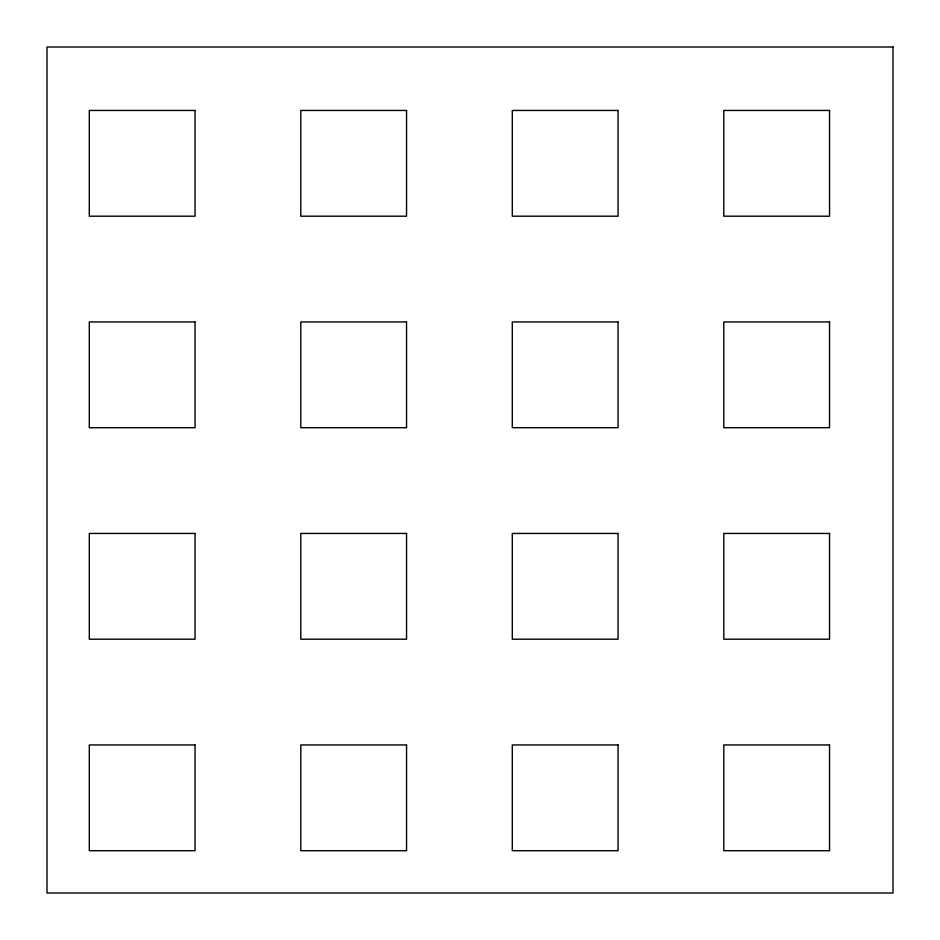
<?xml version="1.0" encoding="UTF-8"?>
<svg xmlns="http://www.w3.org/2000/svg" width="940" height="940" viewBox="0 0 940 940"><rect width="100%" height="100%" fill="white"/><g stroke="black" fill="none" stroke-linecap="round" stroke-linejoin="round"><path stroke-width="1.41" d="M893 47L47 47L47 893L893 893L893 47M195.05 110.45L89.3 110.45L89.3 216.2L195.05 216.2L195.05 110.45M406.55 110.45L300.8 110.45L300.8 216.2L406.55 216.2L406.55 110.45M618.05 110.45L512.3 110.45L512.3 216.2L618.05 216.2L618.05 110.45M829.55 110.45L723.8 110.45L723.8 216.2L829.55 216.2L829.55 110.45M195.05 321.95L89.3 321.95L89.3 427.7L195.05 427.7L195.05 321.95M406.55 321.95L300.8 321.95L300.8 427.7L406.55 427.7L406.55 321.95M618.05 321.95L512.3 321.95L512.3 427.7L618.05 427.7L618.05 321.95M829.55 321.95L723.8 321.95L723.8 427.7L829.55 427.7L829.55 321.95M195.05 533.45L89.3 533.45L89.3 639.2L195.05 639.2L195.05 533.45M406.55 533.45L300.8 533.45L300.8 639.2L406.55 639.2L406.55 533.45M618.05 533.45L512.3 533.45L512.3 639.2L618.05 639.2L618.05 533.45M829.55 533.45L723.8 533.45L723.8 639.2L829.55 639.2L829.55 533.45M195.05 744.95L89.3 744.95L89.3 850.7L195.05 850.7L195.05 744.95M406.55 744.95L300.8 744.95L300.8 850.7L406.55 850.7L406.55 744.95M618.05 744.95L512.3 744.95L512.3 850.7L618.05 850.7L618.05 744.95M829.55 744.95L723.8 744.95L723.8 850.7L829.55 850.7L829.55 744.95"/></g></svg>
